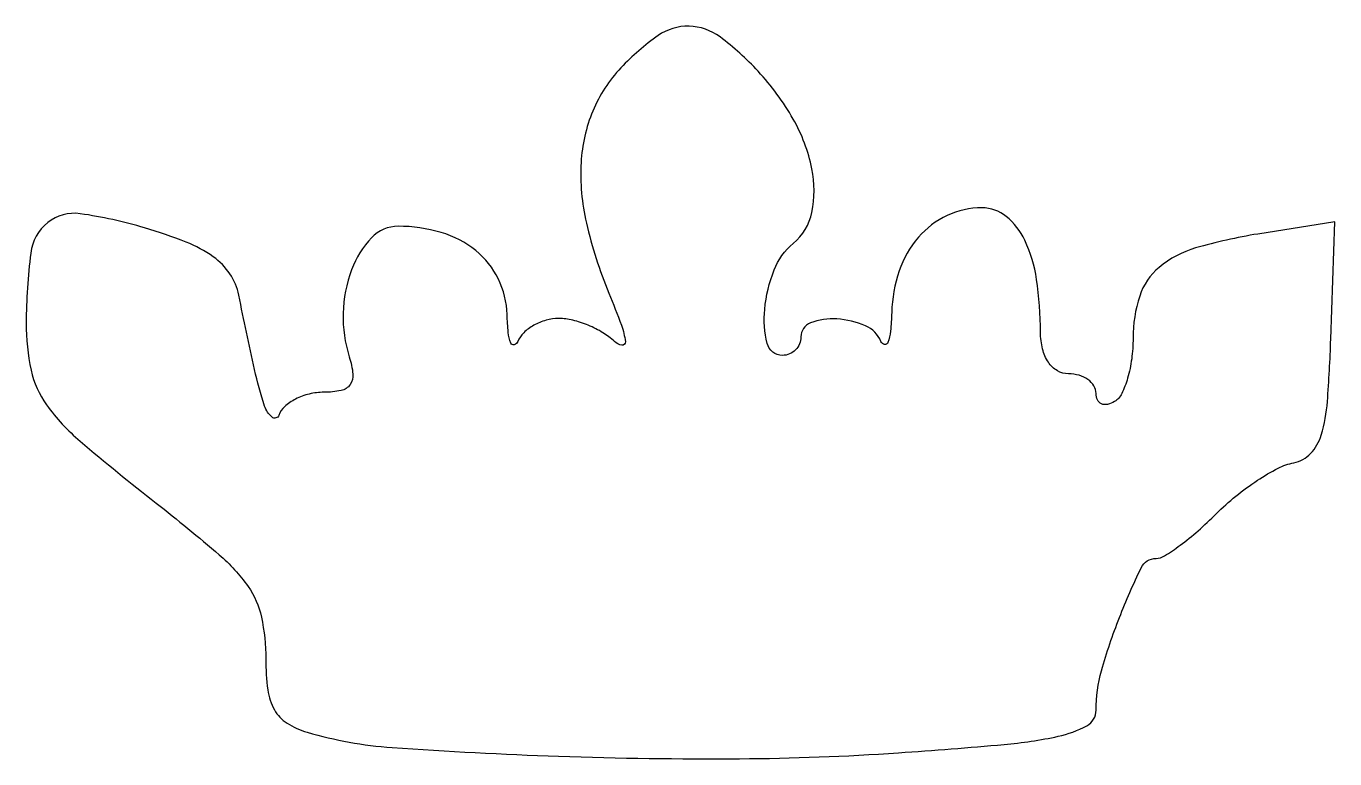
# Model space of a CAD drawing. Extents: x 0 to 70.9, y 0.1 to 39.8.
import ezdxf

# ---------------------------------------------------------------- set-up
doc = ezdxf.new("R2010")
doc.units = 0

msp = doc.modelspace()

# ---------------------------------------------------------------- linework, layer by layer
msp.add_lwpolyline([(32.25, 37.591776, 0.091282), (30.724352, 35.245772, 0.085408), (30.088035, 32.454504, 0.070829), (30.376501, 29.173274, 0.040305), (31.592763, 25.372124, -0.008734), (32.27361, 23.6311, -0.060422), (32.486316, 22.741174, -0.485486), (32.299168, 22.555748, -0.16277), (31.892763, 22.75, 0.055876), (31.272126, 23.22865, 0.037926), (30.475478, 23.632812, 0.038145), (29.635095, 23.908907, 0.060366), (28.883333, 24, 0.066895), (28.189354, 23.906735, 0.061435), (27.522774, 23.632812, 0.06532), (26.982673, 23.228102, 0.103807), (26.662281, 22.75, -0.230649), (26.467409, 22.574233, -0.385664), (26.282867, 22.664665, -0.069947), (26.141514, 23.244012, -0.017645), (26.078947, 24.214816, 0.106548), (25.605209, 26.139281, 0.109457), (24.383281, 27.676227, 0.098712), (22.509247, 28.662033, 0.071992), (20.174149, 29, 0.206321), (18.73365, 28.379161, 0.100175), (17.653061, 26.645011, 0.082732), (17.19309, 24.284862, 0.083876), (17.526991, 21.914958, -0.049761), (17.723342, 20.984119, -0.184971), (17.573478, 20.41471, -0.187691), (17.083669, 20.0962, -0.051421), (16.150721, 20, 0.058496), (15.357769, 19.906913, 0.059831), (14.614346, 19.632813, 0.066128), (14.029161, 19.228313, 0.1209), (13.706627, 18.75, -0.520541), (13.343515, 18.654081, -0.137905), (12.937488, 19.253875, -0.026183), (12.391494, 21.237109, -0.003948), (11.538602, 25.270287, 0.099014), (11.056084, 26.418309, 0.089202), (10.154579, 27.342072, 0.061351), (8.68972, 28.136841, 0.021868), (6.434781, 28.911318, 0.035326), (2.946564, 29.678487, 0.208715), (1.183029, 29.198645, 0.194459), (0.26157, 27.549329, 0.03033), (0.015313, 23.75, 0.054329), (0.283005, 21.196903, 0.103393), (1.119626, 19.318808, 0.06079), (2.945485, 17.345309, 0.009586), (7.051699, 14, -0.010656), (10.479894, 11.194839, -0.062734), (12.040613, 9.480075, -0.101757), (12.763331, 7.81853, -0.051913), (13, 5.545203, 0.032247), (13.108197, 3.869307, 0.096951), (13.469565, 2.786973, 0.123423), (14.151829, 2.070784, 0.069922), (15.25, 1.574522, 0.053725), (19.845578, 0.75029, 0.008856), (28.859212, 0.277475, 0.010364), (38.680745, 0.14026, 0.015326), (47.289375, 0.462423, 0.005109), (53.008494, 0.910993, 0.031055), (55.942939, 1.356235, 0.070809), (57.496227, 1.930374, 0.27551), (58, 2.775232, -0.068616), (58.294601, 4.911865, -0.02548), (59.265557, 7.793649, -0.017775), (60.444464, 10.495153, -0.288576), (61.246343, 11, 0.141342), (61.709467, 11.133587, 0.019067), (62.553701, 11.710883, 0.020753), (63.522459, 12.493329, 0.016125), (64.510938, 13.420028, -0.02641), (65.568536, 14.371439, -0.024656), (66.744285, 15.229562, -0.025463), (67.864222, 15.886148, -0.07266), (68.715483, 16.181804, 0.158724), (69.621496, 16.681522, 0.115912), (70.197704, 17.685232, 0.053923), (70.533484, 19.503567, 0.010145), (70.718185, 22.884496), (70.93637, 29.245442), (66.7678, 28.57886, 0.030698), (63.394519, 27.824738, 0.103779), (61.411056, 26.771528, 0.141605), (60.36002, 25.216972, 0.078452), (60, 22.936572, -0.032727), (59.926334, 21.812333, -0.038095), (59.70625, 20.764432, -0.041571), (59.385309, 19.927713, -0.142927), (59, 19.5, -0.082592), (58.6179, 19.343488, -0.161196), (58.29375, 19.3746, -0.182303), (58.078288, 19.586039, -0.108972), (58, 19.940983, 0.140337), (57.884374, 20.344827, 0.099915), (57.559375, 20.688914, 0.085131), (57.073318, 20.920655, 0.06887), (56.5, 21, -0.135856), (55.900317, 21.166005, -0.110063), (55.414377, 21.627276, -0.088772), (55.097081, 22.34722, -0.058056), (54.986345, 23.25, 0.034283), (54.771723, 26.12133, 0.074247), (54.1374, 28.236407, 0.111675), (53.129982, 29.529049, 0.17329), (51.81194, 30, 0.109668), (49.925591, 29.581219, 0.10611), (48.367706, 28.400946, 0.096318), (47.325404, 26.576159, 0.074877), (46.921053, 24.321429, -0.017027), (46.858269, 23.310484, -0.064934), (46.717133, 22.695982, -0.364349), (46.532382, 22.591046, -0.256679), (46.337719, 22.75, 0.197458), (45.504137, 23.60378, 0.087698), (43.944716, 23.973053, 0.1038), (42.528152, 23.759991, 0.313354), (42, 23, -0.099038), (41.923658, 22.618362, -0.097945), (41.70625, 22.29375, -0.097945), (41.381638, 22.076342, -0.099038), (41, 22, -0.345407), (40.174112, 22.647824, -0.084384), (40.040709, 24.494384, -0.068769), (40.54955, 26.633142, -0.127479), (41.586203, 28.071542, 0.170667), (42.594254, 29.753244, 0.101207), (42.594708, 32.116824, 0.07941), (41.581424, 34.80867, 0.057288), (39.680349, 37.399901, 0.045109), (37.616772, 39.258676, 0.155551), (35.936741, 39.842487, 0.161357), (34.267485, 39.336826, 0.049551)], format="xyb", close=True)

doc.saveas('drawing.dxf')
